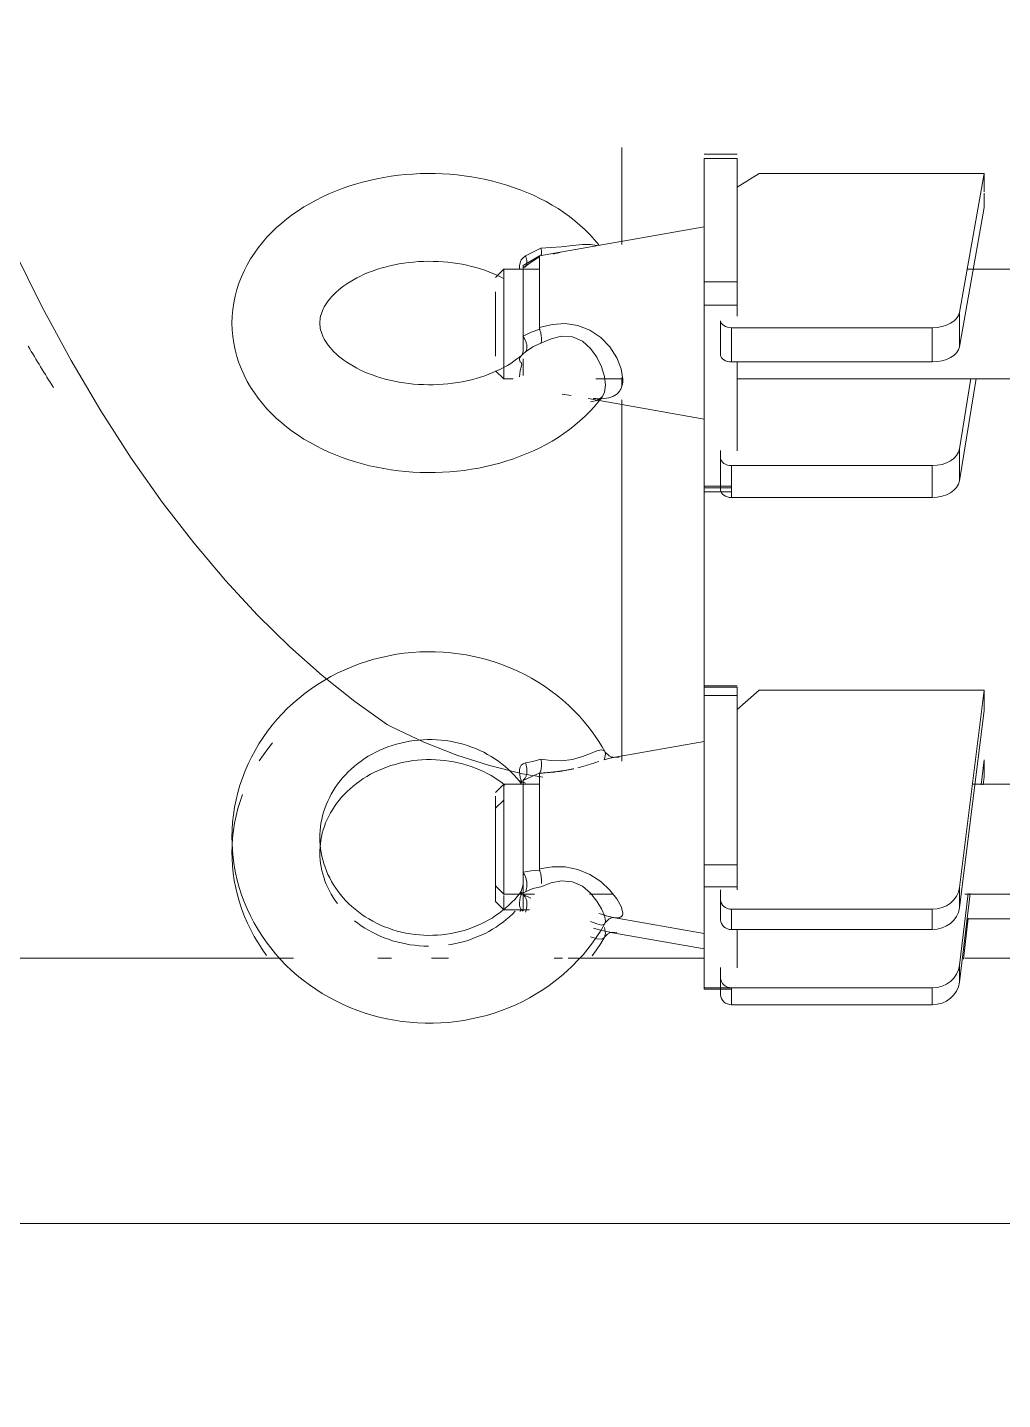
# Model space of a CAD drawing. Extents: x -181672 to 290600, y -29000 to 395522.
# Drawn here: x -6477.8 to -6300.2, y 37122.9 to 37372.8 of the extents above; entities that cross this region are included whole.
import ezdxf

# ---------------------------------------------------------------- set-up
doc = ezdxf.new("R2010")
doc.units = 0
doc.header["$LTSCALE"] = 10
doc.layers.add('XFM7P20PCW$0$M-EQPM-2', color=252, linetype='Continuous', lineweight=9)
doc.layers.add('XFM7P20PCW$0$M-EQPM-3', color=252, linetype='Continuous', lineweight=9)
doc.layers.add('XFM7P20PCW$0$SH-TEXT', color=252, linetype='Continuous')
doc.styles.add('XFM7P20PCW$0$aa-txt', font='isocp.shx', dxfattribs={"bigfont": 'chineset'})
doc.dimstyles.new('XFM7P20PCW$0$adim-5', dxfattribs={"dimscale": 10, "dimtxt": 0.25, "dimasz": 0.25, "dimexe": 0.1, "dimexo": 0.5, "dimgap": 0.15, "dimtad": 0, "dimdec": 4, "dimlfac": 5, "dimdsep": 46, "dimtxsty": 'XFM7P20PCW$0$aa-txt', "dimcen": 2.5, "dimclrd": 3, "dimclre": 3, "dimclrt": 256, "dimadec": 0, "dimazin": 0, "dimtfac": 1, "dimtdec": 4, "dimtmove": 0, "dimatfit": 3, "dimfxl": 1, "dimtolj": 1, "dimtzin": 0, "dimarcsym": 0})

# ---------------------------------------------------------------- blocks, each defined once
blk = doc.blocks.new('XFM7P20PCW$0$A$C33a3deab')
at = {"layer": 'XFM7P20PCW$0$M-EQPM-2'}
for p, q in [((901.69, 1744.92), (901.69, 1627.74)), ((949.99, 1354.91), (949.99, 1744.92)), ((901.69, 1612.38), (901.69, 1609.9)), ((901.69, 1602.6), (901.69, 1599.46)), ((775.51, 1585.92), (773.77, 1582.92)), ((775.93, 1585.92), (775.51, 1585.92)), ((775.51, 1585.92), (788.38, 1585.92)), ((869.3, 1585.92), (886.01, 1585.92)), ((869.44, 1586.57), (869.92, 1586.26)), ((890.08, 1585.92), (890.74, 1584.5)), ((890.12, 1585.92), (892.96, 1585.92)), ((892.66, 1586.25), (893.17, 1586.41)), ((892.97, 1585.92), (892.99, 1585.89)), ((773.77, 1582.92), (768.48, 1552.92)), ((773.81, 1582.92), (786.81, 1582.92)), ((868, 1582.92), (885.38, 1582.92)), ((901.69, 1580.22), (901.69, 1578.75)), ((799.21, 1577.14), (798.92, 1578.79)), ((901.69, 1577.7), (901.69, 1552.92)), ((803.48, 1552.92), (799.76, 1574.04)), ((864.49, 1570.91), (864.03, 1571.01)), ((865.45, 1571.08), (864.49, 1570.91)), ((894.89, 1570.91), (895.35, 1571.01)), ((897.2, 1570.91), (896.12, 1571.09)), ((900, 1552.92), (896.93, 1570.3)), ((897.85, 1571.05), (897.2, 1570.91)), ((771.66, 1567.92), (754.01, 1567.92)), ((771.68, 1567.92), (754.01, 1567.92)), ((797.48, 1567.92), (795.92, 1567.92)), ((797.5, 1567.92), (795.94, 1567.92)), ((795.98, 1567.92), (797.56, 1567.92)), ((797.56, 1567.92), (795.98, 1567.92)), ((861.96, 1567.92), (799.97, 1567.92)), ((861.96, 1567.92), (799.98, 1567.92)), ((799.99, 1567.92), (865.8, 1567.92)), ((865.8, 1567.92), (799.99, 1567.92)), ((865.11, 1569.49), (862.19, 1552.92)), ((864.96, 1567.92), (862.69, 1567.92)), ((864.96, 1567.92), (862.69, 1567.92)), ((897.19, 1552.92), (894.27, 1569.49)), ((755.24, 1552.92), (755.24, 1546.92)), ((778.48, 1552.92), (755.99, 1552.92)), ((755.99, 1552.92), (755.99, 1546.92)), ((756.26, 1552.92), (755.99, 1552.92)), ((756.26, 1552.92), (776.67, 1552.92)), ((772.64, 1552.92), (789.74, 1552.92)), ((773.96, 1552.92), (772.65, 1552.92)), ((776.66, 1552.92), (773.96, 1552.92)), ((776.58, 1552.92), (778.11, 1552.92)), ((778.11, 1552.92), (785.33, 1552.92)), ((778.48, 1546.92), (778.48, 1552.92)), ((778.48, 1552.92), (782.72, 1552.92)), ((815.71, 1552.92), (782.72, 1552.92)), ((782.72, 1552.92), (782.72, 1546.92)), ((785.58, 1552.92), (789.71, 1552.92)), ((789.74, 1552.92), (798.01, 1552.92)), ((791.12, 1552.92), (792.64, 1552.92)), ((793.05, 1552.92), (794.73, 1552.92)), ((795.87, 1552.92), (815.98, 1552.92)), ((870.59, 1552.92), (795.93, 1552.92)), ((869.57, 1552.92), (795.95, 1552.92)), ((799.33, 1552.92), (796.58, 1552.92)), ((798.01, 1552.92), (799.32, 1552.92)), ((815.71, 1547.92), (815.71, 1552.92)), ((815.71, 1552.92), (815.98, 1552.92)), ((815.98, 1552.92), (815.98, 1547.92)), ((816.73, 1547.92), (816.73, 1552.92)), ((852.05, 1552.92), (852.05, 1546.92)), ((852.33, 1552.92), (870.54, 1552.92)), ((852.33, 1546.92), (852.33, 1552.92)), ((852.33, 1552.92), (853.8, 1552.92)), ((884.69, 1552.92), (853.8, 1552.92)), ((853.8, 1552.92), (853.8, 1546.92)), ((870.53, 1552.92), (865.38, 1552.92)), ((866.16, 1552.92), (879.39, 1552.92)), ((870.54, 1552.92), (868.98, 1552.92)), ((868.98, 1552.92), (870.54, 1552.92)), ((868.98, 1552.92), (870.21, 1552.92)), ((869.07, 1552.92), (870.59, 1552.92)), ((869.84, 1552.92), (875.3, 1552.92)), ((875.3, 1552.92), (879.95, 1552.92)), ((879.95, 1552.92), (894.01, 1552.92)), ((880.66, 1552.92), (883.33, 1552.92)), ((883.51, 1552.92), (885.65, 1552.92)), ((884.69, 1546.92), (884.69, 1552.92)), ((884.69, 1552.92), (888.67, 1552.92)), ((885.76, 1552.92), (887.49, 1552.92)), ((887.77, 1552.92), (889.02, 1552.92)), ((907.05, 1552.92), (888.67, 1552.92)), ((888.67, 1552.92), (888.67, 1546.92)), ((902.1, 1552.92), (889.88, 1552.92)), ((889.88, 1552.92), (896.78, 1552.92)), ((889.88, 1552.92), (905.58, 1552.92)), ((889.93, 1552.92), (893.57, 1552.92)), ((893.57, 1552.92), (889.93, 1552.92)), ((889.94, 1552.92), (891.07, 1552.92)), ((893.22, 1552.92), (890.52, 1552.92)), ((892.53, 1552.92), (902.1, 1552.92)), ((896.06, 1552.92), (893.36, 1552.92)), ((906.78, 1552.92), (905.58, 1552.92)), ((907.05, 1546.92), (907.05, 1552.92)), ((907.05, 1552.92), (907.32, 1552.92)), ((907.33, 1547.92), (907.33, 1552.92)), ((791.83, 1549.92), (785.58, 1549.92)), ((785.58, 1549.92), (791.83, 1549.92)), ((809.21, 1549.92), (810.58, 1549.92)), ((816.39, 1549.92), (810.58, 1549.92)), ((810.58, 1549.92), (816.39, 1549.92)), ((889.23, 1549.92), (891, 1549.92)), ((894.69, 1549.92), (891, 1549.92)), ((891, 1549.92), (894.69, 1549.92)), ((894.69, 1549.92), (892.91, 1549.92)), ((903.38, 1549.92), (905.23, 1549.92)), ((908.32, 1549.92), (905.23, 1549.92)), ((905.23, 1549.92), (908.32, 1549.92)), ((908.32, 1549.92), (906.47, 1549.92)), ((786.83, 1547.92), (793.08, 1547.92)), ((786.83, 1547.92), (786.83, 1511.4)), ((793.08, 1511.4), (793.08, 1547.92)), ((811.96, 1547.92), (817.77, 1547.92)), ((811.96, 1547.92), (811.96, 1511.4)), ((817.77, 1511.4), (817.77, 1547.92)), ((892.78, 1547.92), (896.46, 1547.92)), ((892.78, 1547.92), (892.78, 1511.4)), ((896.46, 1511.4), (896.46, 1547.92)), ((907.07, 1547.92), (910.16, 1547.92)), ((907.07, 1547.92), (907.07, 1511.4)), ((910.16, 1511.4), (910.16, 1547.92)), ((755.99, 1546.92), (778.48, 1546.92)), ((755.99, 1546.92), (756.26, 1546.92)), ((776.69, 1546.92), (756.26, 1546.92)), ((758.72, 1542.92), (761.21, 1546.92)), ((761.21, 1546.92), (767.46, 1546.92)), ((761.21, 1546.92), (784.33, 1546.92)), ((784.33, 1546.92), (767.46, 1546.92)), ((778.11, 1546.92), (776.58, 1546.92)), ((784.31, 1546.92), (778.11, 1546.92)), ((782.72, 1546.92), (778.48, 1546.92)), ((782.72, 1546.92), (784.72, 1546.92)), ((793.08, 1546.92), (809.27, 1546.92)), ((795.94, 1546.92), (793.09, 1546.92)), ((809.21, 1546.92), (795.64, 1546.92)), ((795.64, 1546.92), (809.21, 1546.92)), ((809.21, 1546.92), (795.64, 1546.92)), ((870.54, 1546.92), (852.33, 1546.92)), ((853.8, 1546.92), (852.33, 1546.92)), ((852.84, 1542.92), (856.39, 1546.92)), ((853.8, 1546.92), (884.69, 1546.92)), ((856.39, 1546.92), (860.08, 1546.92)), ((856.39, 1546.92), (889.23, 1546.92)), ((889.23, 1546.92), (860.08, 1546.92)), ((869.25, 1546.92), (870.54, 1546.92)), ((869.25, 1546.92), (870.54, 1546.92)), ((875.3, 1546.92), (869.84, 1546.92)), ((883.33, 1546.92), (875.3, 1546.92)), ((885.69, 1546.92), (883.55, 1546.92)), ((888.67, 1546.92), (884.69, 1546.92)), ((887.52, 1546.92), (885.76, 1546.92)), ((889.23, 1546.92), (887.77, 1546.92)), ((896.46, 1546.92), (902.1, 1546.92)), ((902.1, 1546.92), (896.46, 1546.92)), ((902.1, 1546.92), (896.46, 1546.92)), ((896.46, 1546.92), (902.1, 1546.92)), ((903.38, 1546.92), (896.46, 1546.92)), ((896.46, 1546.92), (903.46, 1546.92)), ((896.46, 1546.92), (903.38, 1546.92)), ((903.38, 1546.92), (896.46, 1546.92)), ((758.72, 1501.92), (758.72, 1542.92)), ((852.84, 1501.92), (852.84, 1542.92)), ((786.83, 1511.4), (793.08, 1511.4)), ((811.96, 1511.4), (817.77, 1511.4)), ((892.78, 1511.4), (896.46, 1511.4)), ((907.07, 1511.4), (910.16, 1511.4)), ((784.05, 1506.43), (758.72, 1501.92)), ((764.96, 1501.92), (790.3, 1506.43)), ((790.3, 1506.43), (784.05, 1506.43)), ((808.9, 1506.43), (796.07, 1504.35)), ((796.07, 1503.41), (814.71, 1506.43)), ((814.71, 1506.43), (808.9, 1506.43)), ((888.83, 1506.43), (852.84, 1501.92)), ((856.53, 1501.92), (892.52, 1506.43)), ((892.52, 1506.43), (888.83, 1506.43)), ((902.97, 1506.43), (889.88, 1504.85)), ((889.88, 1504.48), (906.06, 1506.43)), ((901.84, 1505.72), (894.39, 1504.83)), ((894.49, 1472.92), (894.49, 1505.03)), ((901.69, 1505.47), (901.69, 1462.92)), ((906.06, 1506.43), (902.97, 1506.43)), ((870.1, 1502.47), (865.56, 1501.92)), ((758.72, 1501.92), (762.06, 1501.92)), ((762.35, 1501.92), (764.96, 1501.92)), ((852.84, 1501.92), (856.53, 1501.92)), ((865.56, 1501.92), (868.65, 1501.92)), ((868.65, 1501.92), (870.1, 1502.1))]:
    blk.add_line(p, q, dxfattribs=at)
at = {"layer": 'XFM7P20PCW$0$M-EQPM-2', "flags": 128}
for points in [[(859.16, 1610.59), (854.94, 1616.55), (850.21, 1622.49), (844.96, 1628.4), (839.19, 1634.29), (832.89, 1640.12), (826.03, 1645.9), (818.6, 1651.62), (810.59, 1657.26), (801.98, 1662.81), (792.78, 1668.24), (783, 1673.54), (772.63, 1678.67)], [(785.98, 1638.92), (784.75, 1638.89), (783.52, 1638.78), (782.3, 1638.6), (781.09, 1638.35), (779.9, 1638.04), (778.73, 1637.66), (777.58, 1637.21), (776.46, 1636.71), (775.36, 1636.14), (774.3, 1635.53), (773.27, 1634.85), (772.27, 1634.13), (771.3, 1633.37), (770.37, 1632.56), (769.48, 1631.7), (768.61, 1630.81), (767.79, 1629.87), (767, 1628.91), (766.24, 1627.9), (765.53, 1626.87), (764.84, 1625.81), (764.2, 1624.71), (763.59, 1623.59), (763.01, 1622.45), (762.47, 1621.28), (761.97, 1620.09), (761.5, 1618.88), (761.07, 1617.65), (760.68, 1616.4), (760.32, 1615.13), (760, 1613.85), (759.71, 1612.56), (759.46, 1611.26), (759.25, 1609.94), (759.08, 1608.62), (758.94, 1607.29), (758.84, 1605.96), (758.77, 1604.62), (758.74, 1603.28), (758.75, 1601.94), (758.8, 1600.6), (758.88, 1599.27), (759, 1597.94), (759.15, 1596.61), (759.35, 1595.29), (759.57, 1593.98), (759.84, 1592.69), (760.14, 1591.4), (760.48, 1590.13), (760.86, 1588.87), (761.27, 1587.63), (761.71, 1586.41), (762.2, 1585.2), (762.72, 1584.02), (763.27, 1582.86), (763.86, 1581.73), (764.49, 1580.62), (765.15, 1579.54), (765.85, 1578.49), (766.59, 1577.47), (767.36, 1576.49), (768.16, 1575.54), (769.01, 1574.62), (769.88, 1573.74), (770.8, 1572.91), (771.74, 1572.12)], [(785.98, 1638.92), (787.22, 1638.89), (788.45, 1638.78), (789.67, 1638.6), (790.88, 1638.35), (792.07, 1638.04), (793.24, 1637.66), (794.39, 1637.21), (795.51, 1636.71), (796.61, 1636.14), (797.67, 1635.53), (798.7, 1634.85), (799.7, 1634.13), (800.67, 1633.37), (801.6, 1632.56), (802.49, 1631.7), (803.36, 1630.81), (804.18, 1629.87), (804.97, 1628.91), (805.72, 1627.9), (806.44, 1626.87), (807.13, 1625.81), (807.77, 1624.71), (808.38, 1623.59), (808.96, 1622.45), (809.5, 1621.28), (810, 1620.09), (810.47, 1618.88), (810.9, 1617.65), (811.29, 1616.4), (811.65, 1615.13), (811.97, 1613.85), (812.26, 1612.56), (812.51, 1611.26), (812.72, 1609.94), (812.89, 1608.62), (813.03, 1607.29), (813.13, 1605.96), (813.2, 1604.62), (813.23, 1603.28), (813.22, 1601.94), (813.17, 1600.6), (813.09, 1599.27), (812.97, 1597.94), (812.82, 1596.61), (812.62, 1595.29), (812.4, 1593.98), (812.13, 1592.69), (811.83, 1591.4), (811.49, 1590.13), (811.11, 1588.87), (810.7, 1587.63), (810.26, 1586.41), (809.77, 1585.2), (809.25, 1584.02), (808.7, 1582.86), (808.11, 1581.73), (807.48, 1580.62), (806.82, 1579.54), (806.12, 1578.49), (805.38, 1577.47), (804.61, 1576.49), (803.81, 1575.54), (802.96, 1574.62), (802.09, 1573.74), (801.17, 1572.91), (800.23, 1572.12), (799.37, 1571.46)], [(879.69, 1638.92), (878.31, 1638.89), (876.93, 1638.8), (875.56, 1638.65), (874.2, 1638.44), (872.84, 1638.18), (871.5, 1637.85), (870.17, 1637.47), (868.86, 1637.03), (867.57, 1636.53), (866.3, 1635.98), (865.05, 1635.38), (863.83, 1634.72), (862.64, 1634.02), (861.47, 1633.26), (860.34, 1632.46), (859.24, 1631.61), (858.17, 1630.71), (857.15, 1629.77), (856.15, 1628.79), (855.2, 1627.77), (854.29, 1626.71), (853.42, 1625.61), (852.59, 1624.48), (851.81, 1623.32), (851.07, 1622.13), (850.38, 1620.91), (849.73, 1619.66), (849.14, 1618.38), (848.59, 1617.09), (848.08, 1615.77), (847.63, 1614.43), (847.23, 1613.08), (846.88, 1611.71), (846.58, 1610.33), (846.33, 1608.94), (846.14, 1607.54), (845.99, 1606.13), (845.9, 1604.72), (845.86, 1603.3), (845.87, 1601.89), (845.94, 1600.47), (846.05, 1599.06), (846.22, 1597.66), (846.44, 1596.26), (846.71, 1594.88), (847.04, 1593.5), (847.41, 1592.14), (847.83, 1590.79), (848.31, 1589.47), (848.83, 1588.16), (849.4, 1586.87), (850.02, 1585.61), (850.69, 1584.37), (851.41, 1583.16), (852.16, 1581.98), (852.97, 1580.84), (853.82, 1579.72), (854.7, 1578.64), (855.64, 1577.6), (856.61, 1576.6), (857.61, 1575.64), (858.66, 1574.72), (859.74, 1573.84), (860.86, 1573.01), (862, 1572.23), (863.18, 1571.49), (864.03, 1571.01)], [(882.5, 1638.92), (881.14, 1638.89), (879.78, 1638.8), (878.43, 1638.65), (877.09, 1638.44), (875.76, 1638.16), (874.44, 1637.83), (873.14, 1637.45), (871.85, 1637)], [(895.35, 1571.01), (896.55, 1571.71), (897.72, 1572.46), (898.86, 1573.25), (899.97, 1574.1), (901.04, 1574.99), (902.07, 1575.92), (903.07, 1576.89), (904.03, 1577.91), (904.95, 1578.96), (905.82, 1580.05), (906.66, 1581.18), (907.45, 1582.33), (908.19, 1583.52), (908.89, 1584.74), (909.55, 1585.98), (910.15, 1587.25), (910.71, 1588.55), (911.22, 1589.86), (911.68, 1591.19), (912.09, 1592.54), (912.45, 1593.91), (912.75, 1595.29), (913.01, 1596.68), (913.21, 1598.08), (913.37, 1599.49), (913.47, 1600.9), (913.52, 1602.31), (913.51, 1603.73), (913.46, 1605.14), (913.35, 1606.55), (913.19, 1607.96), (912.98, 1609.35), (912.71, 1610.74), (912.4, 1612.12), (912.03, 1613.48), (911.62, 1614.83), (911.15, 1616.16), (910.64, 1617.48), (910.07, 1618.77), (909.46, 1620.03), (908.8, 1621.27), (908.09, 1622.49), (907.34, 1623.67), (906.55, 1624.82), (905.71, 1625.94), (904.82, 1627.03), (903.9, 1628.08), (902.93, 1629.09), (901.93, 1630.06), (900.89, 1630.98), (899.82, 1631.86), (898.71, 1632.7), (897.56, 1633.49), (896.39, 1634.23), (895.19, 1634.93), (893.96, 1635.57), (892.71, 1636.15), (891.43, 1636.69), (890.13, 1637.17), (888.82, 1637.59), (887.48, 1637.95), (886.14, 1638.26), (884.78, 1638.51), (883.41, 1638.7), (882.04, 1638.84), (880.66, 1638.91), (879.69, 1638.92)], [(901.17, 1632.61), (900.06, 1633.41), (898.91, 1634.16), (897.74, 1634.86), (896.54, 1635.51), (895.31, 1636.1), (894.06, 1636.64), (892.79, 1637.13), (891.49, 1637.56), (890.19, 1637.93), (888.86, 1638.25), (887.53, 1638.5), (886.18, 1638.7), (884.83, 1638.83), (883.47, 1638.91), (882.5, 1638.92)], [(865.76, 1633.95), (864.62, 1633.19), (863.52, 1632.38), (862.44, 1631.52)], [(785.98, 1622.92), (785.68, 1622.91), (785.37, 1622.89), (785.06, 1622.84), (784.75, 1622.78), (784.42, 1622.69), (784.09, 1622.58), (783.75, 1622.45), (783.41, 1622.29), (783.05, 1622.11), (782.68, 1621.9), (782.31, 1621.65), (781.93, 1621.38), (781.54, 1621.07), (781.15, 1620.73), (780.76, 1620.36), (780.37, 1619.95), (779.98, 1619.51), (779.59, 1619.04), (779.21, 1618.53), (778.83, 1617.99), (778.47, 1617.41), (778.11, 1616.81), (777.76, 1616.18), (777.43, 1615.51), (777.11, 1614.82), (776.81, 1614.1), (776.52, 1613.36), (776.25, 1612.6), (776.01, 1611.81), (775.78, 1611), (775.57, 1610.18), (775.39, 1609.34), (775.22, 1608.48), (775.08, 1607.62), (774.97, 1606.74), (774.87, 1605.85), (774.8, 1604.96), (774.76, 1604.06), (774.74, 1603.16), (774.75, 1602.26), (774.78, 1601.37), (774.83, 1600.47), (774.91, 1599.58), (775.02, 1598.7), (775.14, 1597.83), (775.29, 1596.97), (775.47, 1596.12), (775.66, 1595.28), (775.88, 1594.47), (776.12, 1593.67), (776.38, 1592.89), (776.65, 1592.14), (776.95, 1591.41), (777.26, 1590.7), (777.58, 1590.02), (777.92, 1589.37)], [(785.98, 1622.92), (786.29, 1622.91), (786.6, 1622.89), (786.91, 1622.84), (787.22, 1622.78), (787.54, 1622.69), (787.88, 1622.58), (788.21, 1622.45), (788.56, 1622.29), (788.92, 1622.11), (789.29, 1621.9), (789.66, 1621.65), (790.04, 1621.38), (790.43, 1621.07), (790.82, 1620.73), (791.21, 1620.36), (791.6, 1619.95), (791.99, 1619.51), (792.38, 1619.04), (792.76, 1618.53), (793.14, 1617.99), (793.5, 1617.41), (793.86, 1616.81), (794.21, 1616.18), (794.54, 1615.51), (794.86, 1614.82), (795.16, 1614.1), (795.45, 1613.36), (795.71, 1612.6), (795.96, 1611.81), (796.19, 1611), (796.4, 1610.18), (796.58, 1609.34), (796.75, 1608.48), (796.89, 1607.62), (797, 1606.74), (797.1, 1605.85), (797.16, 1604.96), (797.21, 1604.06), (797.23, 1603.16), (797.22, 1602.26), (797.19, 1601.37), (797.14, 1600.47), (797.06, 1599.58), (796.95, 1598.7), (796.83, 1597.83), (796.68, 1596.97), (796.5, 1596.12), (796.31, 1595.28), (796.09, 1594.47), (795.85, 1593.67), (795.59, 1592.89), (795.32, 1592.14), (795.02, 1591.41), (794.71, 1590.7), (794.39, 1590.02), (794.05, 1589.37), (793.7, 1588.75), (793.33, 1588.16), (792.96, 1587.6), (792.58, 1587.08), (792.2, 1586.58), (791.81, 1586.12), (791.63, 1585.93)], [(869.44, 1586.56), (868.87, 1587.03), (868.32, 1587.53), (867.78, 1588.05), (867.26, 1588.6), (866.75, 1589.17), (866.27, 1589.77), (865.81, 1590.39), (865.37, 1591.03), (864.95, 1591.69), (864.55, 1592.37), (864.18, 1593.07), (863.83, 1593.79), (863.51, 1594.52), (863.22, 1595.27), (862.95, 1596.03), (862.72, 1596.81), (862.51, 1597.6), (862.32, 1598.4), (862.17, 1599.2), (862.05, 1600.01), (861.96, 1600.83), (861.9, 1601.65), (861.86, 1602.48), (861.86, 1603.3), (861.89, 1604.12), (861.95, 1604.95), (862.04, 1605.76), (862.16, 1606.58), (862.31, 1607.38), (862.49, 1608.18), (862.7, 1608.97), (862.93, 1609.75), (863.2, 1610.51), (863.49, 1611.26), (863.81, 1612), (864.15, 1612.72), (864.52, 1613.42), (864.91, 1614.1), (865.33, 1614.76), (865.77, 1615.41), (866.23, 1616.03), (866.71, 1616.62), (867.22, 1617.2), (867.74, 1617.75), (868.27, 1618.27), (868.83, 1618.77), (869.4, 1619.24), (869.98, 1619.69), (870.58, 1620.11), (871.19, 1620.5), (871.81, 1620.86), (872.45, 1621.19), (873.09, 1621.49), (873.74, 1621.77), (874.39, 1622.02), (875.06, 1622.23), (875.73, 1622.42), (876.4, 1622.58), (877.08, 1622.71), (877.76, 1622.8), (878.45, 1622.87), (879.13, 1622.91), (879.69, 1622.92)], [(870.15, 1589.2), (869.69, 1589.8), (869.25, 1590.43), (868.82, 1591.07), (868.42, 1591.74), (868.04, 1592.43), (867.69, 1593.13), (867.36, 1593.86), (867.05, 1594.6), (866.77, 1595.36), (866.52, 1596.13), (866.29, 1596.92), (866.09, 1597.72), (865.92, 1598.52), (865.78, 1599.34), (865.66, 1600.16), (865.58, 1600.99), (865.53, 1601.82), (865.5, 1602.66), (865.51, 1603.49), (865.54, 1604.32), (865.61, 1605.15), (865.7, 1605.98), (865.83, 1606.8), (865.98, 1607.61), (866.16, 1608.42), (866.37, 1609.21), (866.6, 1609.99), (866.87, 1610.76), (867.16, 1611.51), (867.47, 1612.25), (867.81, 1612.97), (868.18, 1613.67), (868.57, 1614.35), (868.97, 1615.01), (869.41, 1615.65), (869.86, 1616.26), (870.32, 1616.85), (870.81, 1617.42), (871.32, 1617.96), (871.84, 1618.47), (872.37, 1618.96), (872.92, 1619.42), (873.48, 1619.86), (874.05, 1620.26), (874.64, 1620.64), (875.23, 1620.99), (875.83, 1621.31), (876.44, 1621.6), (877.05, 1621.86), (877.67, 1622.09), (878.3, 1622.3), (878.93, 1622.47), (879.56, 1622.62), (880.2, 1622.74), (880.84, 1622.83), (881.48, 1622.89), (882.12, 1622.92), (882.5, 1622.92)], [(879.69, 1622.92), (880.38, 1622.91), (881.06, 1622.86), (881.75, 1622.79), (882.43, 1622.68), (883.11, 1622.55), (883.78, 1622.39), (884.45, 1622.19), (885.11, 1621.97), (885.77, 1621.72), (886.42, 1621.44), (887.06, 1621.13), (887.69, 1620.79), (888.31, 1620.42), (888.92, 1620.03), (889.51, 1619.61), (890.09, 1619.15), (890.66, 1618.68), (891.21, 1618.17), (891.75, 1617.65), (892.26, 1617.09), (892.76, 1616.51), (893.24, 1615.91), (893.7, 1615.29), (894.13, 1614.64), (894.54, 1613.97), (894.93, 1613.29), (895.3, 1612.58), (895.64, 1611.86), (895.95, 1611.12), (896.24, 1610.37), (896.49, 1609.6), (896.73, 1608.82), (896.93, 1608.03), (897.1, 1607.23), (897.25, 1606.42), (897.36, 1605.61), (897.44, 1604.79), (897.5, 1603.97), (897.52, 1603.14), (897.51, 1602.32), (897.48, 1601.5), (897.41, 1600.68), (897.31, 1599.86), (897.18, 1599.05), (897.03, 1598.24), (896.84, 1597.45), (896.62, 1596.66), (896.38, 1595.89), (896.11, 1595.13), (895.81, 1594.38), (895.48, 1593.65), (895.13, 1592.94), (894.76, 1592.24), (894.36, 1591.56), (893.93, 1590.9), (893.49, 1590.27), (893.02, 1589.65), (892.53, 1589.06), (892.03, 1588.49), (891.5, 1587.95), (890.96, 1587.43), (890.4, 1586.94), (889.94, 1586.56)], [(882.5, 1622.92), (883.14, 1622.91), (883.78, 1622.86), (884.42, 1622.79), (885.05, 1622.69), (885.69, 1622.56), (886.32, 1622.4), (886.95, 1622.22), (887.57, 1622), (888.19, 1621.76), (888.81, 1621.48), (889.41, 1621.18), (890.01, 1620.85), (890.6, 1620.49), (891.18, 1620.1), (891.74, 1619.68)], [(894.86, 1616.61), (895.32, 1616.01), (895.77, 1615.39), (896.19, 1614.74), (896.59, 1614.07), (896.97, 1613.38), (897.32, 1612.67), (897.65, 1611.95), (897.96, 1611.2), (898.23, 1610.44), (898.49, 1609.67), (898.71, 1608.88), (898.91, 1608.09), (899.08, 1607.28), (899.22, 1606.46), (899.33, 1605.64), (899.41, 1604.81), (899.47, 1603.98), (899.49, 1603.15)], [(868.73, 1582.31), (868.08, 1586), (866.59, 1592), (864.67, 1598), (862.31, 1603.99), (859.5, 1609.97), (858.83, 1611.21)], [(899.23, 1599.46), (899.16, 1599), (899.01, 1598.19), (898.82, 1597.39), (898.61, 1596.6), (898.37, 1595.81), (898.11, 1595.05), (897.82, 1594.3), (897.5, 1593.56), (897.16, 1592.84), (896.79, 1592.14), (896.41, 1591.46), (896, 1590.8), (895.56, 1590.17), (895.11, 1589.55), (894.64, 1588.96), (894.15, 1588.4), (893.65, 1587.86), (893.13, 1587.34)], [(772.36, 1582.65), (773.08, 1584.13), (773.77, 1585.48)], [(773.77, 1585.48), (774.08, 1585.9), (774.5, 1586.23), (775.01, 1586.45), (775.57, 1586.56), (776.17, 1586.58)], [(775.93, 1585.92), (774.89, 1584.45), (773.88, 1582.88)], [(787.11, 1582.88), (787.64, 1584.45), (788.38, 1585.92)], [(791.25, 1585.48), (790.32, 1584.13), (789.66, 1582.65)], [(791.81, 1586.1), (791.81, 1586.1), (791.75, 1586.07), (791.56, 1585.99), (791.27, 1585.93), (791.12, 1585.92)], [(793.46, 1586.14), (793.19, 1586.25), (793.04, 1586.41), (792.88, 1586.52), (792.7, 1586.58), (792.48, 1586.56), (792.23, 1586.45), (791.94, 1586.23), (791.61, 1585.9), (791.25, 1585.48)], [(795.8, 1586.58), (795.21, 1586.52), (794.61, 1586.41), (794.02, 1586.25), (793.46, 1586.14)], [(865.44, 1582.65), (865.84, 1584.13), (866.11, 1585.48)], [(866.11, 1585.48), (866.26, 1585.9), (866.52, 1586.23), (866.88, 1586.45), (867.3, 1586.56), (867.77, 1586.58), (868.25, 1586.52), (868.75, 1586.41), (869.24, 1586.25), (869.65, 1586.14)], [(869.3, 1585.92), (868.63, 1584.45), (867.9, 1582.88)], [(869.18, 1585.91), (869.19, 1585.91), (869.21, 1585.92)], [(869.44, 1586.56), (869.42, 1586.58), (869.38, 1586.56), (869.39, 1586.45), (869.46, 1586.23), (869.6, 1585.9), (869.8, 1585.48)], [(869.65, 1586.14), (869.68, 1586.25), (869.58, 1586.41), (869.49, 1586.52), (869.44, 1586.56)], [(885.65, 1582.88), (885.74, 1584.45), (886.01, 1585.92)], [(889.94, 1586.57), (889.46, 1586.26), (888.94, 1586.05), (888.5, 1585.95), (888.08, 1585.92)], [(889.58, 1585.48), (888.99, 1584.13), (888.66, 1582.65)], [(889.94, 1586.56), (889.96, 1586.58), (890, 1586.56), (889.99, 1586.45), (889.92, 1586.23), (889.79, 1585.9), (889.58, 1585.48)], [(889.73, 1586.14), (889.7, 1586.25), (889.8, 1586.41), (889.89, 1586.52), (889.94, 1586.56)], [(893.13, 1585.9), (892.86, 1586.23), (892.5, 1586.45), (892.08, 1586.56), (891.61, 1586.58), (891.13, 1586.52), (890.63, 1586.41), (890.14, 1586.25), (889.73, 1586.14)], [(890.2, 1585.91), (890.19, 1585.91), (890.17, 1585.92)], [(771.87, 1572.45), (771.65, 1573.61), (771.7, 1575.1), (771.89, 1576.91), (772.1, 1578.89), (772.25, 1580.82), (772.36, 1582.65)], [(796.22, 1567.72), (794.33, 1568.02), (792.31, 1568.84), (790.35, 1570.11), (788.62, 1571.76), (787.27, 1573.73), (786.41, 1575.93), (786.08, 1578.27), (786.25, 1580.62), (786.81, 1582.92)], [(789.66, 1582.65), (788.84, 1580.82), (788.38, 1578.89), (788.5, 1576.91), (789.29, 1575.1), (790.61, 1573.61), (792.23, 1572.45), (793.99, 1571.6), (795.72, 1571.08), (797.31, 1570.91)], [(864.03, 1571.01), (863.92, 1571.09), (863.75, 1571.6), (863.93, 1572.45), (864.38, 1573.61), (864.96, 1575.1), (865.47, 1576.91), (865.71, 1578.89), (865.66, 1580.82), (865.44, 1582.65)], [(893.43, 1567.72), (892.29, 1568.02), (890.84, 1568.84), (889.27, 1570.11), (887.74, 1571.76), (886.44, 1573.73), (885.52, 1575.93), (885.05, 1578.27), (885.04, 1580.62), (885.38, 1582.92)], [(888.66, 1582.65), (887.94, 1580.82), (887.56, 1578.89), (887.76, 1576.91), (888.58, 1575.1), (889.84, 1573.61), (891.27, 1572.45), (892.68, 1571.6), (893.93, 1571.08), (894.89, 1570.91)], [(799.37, 1571.46), (799.54, 1571.6), (800.1, 1572.45), (800.32, 1573.61)], [(895.36, 1571.01), (895.46, 1571.09), (895.64, 1571.6), (895.45, 1572.45), (895, 1573.61)], [(897.01, 1568.84), (896.96, 1570.11), (896.6, 1571.76), (896.23, 1573.11)], [(897.82, 1573.61), (898.16, 1572.45), (898.22, 1571.6), (897.91, 1571.08), (897.85, 1571.05)], [(897.85, 1571.05), (899.03, 1571.76), (900.17, 1572.51), (901.28, 1573.31)], [(797.31, 1570.91), (798.6, 1571.09), (799.37, 1571.46)], [(865.1, 1569.38), (865.09, 1569.48), (865.04, 1569.74), (864.84, 1570.21), (864.15, 1570.94), (864.02, 1571.01)], [(894.29, 1569.38), (894.29, 1569.48), (894.34, 1569.74), (894.54, 1570.21), (895.23, 1570.94), (895.36, 1571.01)], [(896.99, 1569.83), (897, 1569.91), (897.06, 1570.13), (897.3, 1570.56), (897.85, 1571.05)]]:
    blk.add_lwpolyline(points, dxfattribs=at)
at = {"layer": 'XFM7P20PCW$0$M-EQPM-2', "extrusion": (0, 0, -1)}
for centre, major_axis, ratio, start_param, end_param in [((785.58, 1547.92), (0, 2), 0.624756, 0, 1.570796), ((791.83, 1547.92), (0, 2), 0.624756, 0, 1.570796), ((810.58, 1547.92), (0, 2), 0.687269, 0, 1.570796), ((816.39, 1547.92), (0, 2), 0.687269, 0, 1.570796), ((891, 1547.92), (0, 2), 0.887413, 0, 1.570796), ((894.69, 1547.92), (0, 2), 0.887413, 0, 1.570796), ((905.23, 1547.92), (0, 2), 0.922538, 0, 1.570796), ((908.32, 1547.92), (0, 2), 0.922538, 0, 1.570796), ((783.71, 1511.4), (0, 5), 0.624756, 1.570796, 3.030935), ((789.95, 1511.4), (0, 5), 0.624756, 1.570796, 3.030935), ((808.52, 1511.4), (0, 5), 0.687269, 1.570796, 3.030935), ((814.33, 1511.4), (0, 5), 0.687269, 1.570796, 3.030935), ((888.34, 1511.4), (0, 5), 0.887413, 1.570796, 3.030935), ((892.03, 1511.4), (0, 5), 0.887413, 1.570796, 3.030935), ((902.46, 1511.4), (0, 5), 0.922538, 1.570796, 3.030935), ((905.55, 1511.4), (0, 5), 0.922538, 1.570796, 3.030935)]:
    blk.add_ellipse(centre, major_axis=major_axis, ratio=ratio, start_param=start_param, end_param=end_param, dxfattribs=at)
at = {"layer": 'XFM7P20PCW$0$M-EQPM-2'}
for points in [[(790.2, 1676.04), (792.73, 1674.55), (795.23, 1673.02), (797.7, 1671.45)], [(788.38, 1585.92), (788.69, 1585.92), (789.32, 1585.92), (790.23, 1585.92), (790.83, 1585.92), (791.12, 1585.92)], [(794.82, 1585.92), (795.09, 1585.92), (795.32, 1585.92), (795.53, 1585.92)], [(869.33, 1585.92), (869.26, 1585.92), (869.22, 1585.92), (869.21, 1585.92)], [(869.21, 1585.92), (869.21, 1585.92), (869.24, 1585.92), (869.3, 1585.92)], [(886.01, 1585.92), (886.26, 1585.92), (886.77, 1585.92), (887.46, 1585.92), (887.89, 1585.92), (888.08, 1585.92)], [(890.05, 1585.92), (890.12, 1585.92), (890.16, 1585.92), (890.17, 1585.92)], [(890.17, 1585.92), (890.17, 1585.92), (890.14, 1585.92), (890.08, 1585.92)], [(892.96, 1585.92), (892.97, 1585.92), (892.98, 1585.92), (892.93, 1585.92), (892.89, 1585.92)], [(772.36, 1582.65), (772.45, 1582.63), (772.64, 1582.59), (772.9, 1582.56), (773.14, 1582.55), (773.35, 1582.55), (773.53, 1582.58), (773.63, 1582.61), (773.67, 1582.63)], [(786.81, 1582.92), (786.86, 1582.92), (786.96, 1582.91), (787.06, 1582.89), (787.11, 1582.88)], [(865.44, 1582.65), (865.55, 1582.63), (865.77, 1582.59), (866.11, 1582.56), (866.44, 1582.55), (866.74, 1582.55), (867.03, 1582.58), (867.3, 1582.63), (867.53, 1582.69), (867.74, 1582.77), (867.85, 1582.84), (867.9, 1582.88)], [(867.9, 1582.88), (867.92, 1582.89), (867.96, 1582.91), (867.99, 1582.92), (868, 1582.92)], [(885.38, 1582.92), (885.43, 1582.92), (885.52, 1582.91), (885.61, 1582.89), (885.65, 1582.88)], [(865.55, 1571.17), (865.46, 1570.87), (865.29, 1570.3), (865.11, 1569.54), (865.03, 1568.9), (865.05, 1568.56), (865.08, 1568.41)]]:
    blk.add_open_spline(points, degree=3, dxfattribs=at)
for points, knots in [([(775.76, 1585.52), (775.75, 1585.5), (775.69, 1585.44), (775.58, 1585.36), (775.42, 1585.28), (775.24, 1585.22), (775.04, 1585.2), (774.81, 1585.2), (774.56, 1585.23), (774.22, 1585.3), (773.95, 1585.4), (773.77, 1585.48)], [0.2154276, 0.2154276, 0.2154276, 0.2154276, 0.25, 0.3333333, 0.4166667, 0.5, 0.5833333, 0.6666667, 0.75, 0.8333333, 1, 1, 1, 1]), ([(775.93, 1585.92), (775.91, 1585.8), (775.86, 1585.66), (775.78, 1585.55), (775.76, 1585.52)], [0, 0, 0, 0, 0.1666667, 0.2152396, 0.2152396, 0.2152396, 0.2152396]), ([(788.38, 1585.92), (788.56, 1585.8), (788.84, 1585.64), (789.22, 1585.46), (789.51, 1585.36), (789.79, 1585.28), (790.05, 1585.22), (790.3, 1585.2), (790.54, 1585.2), (790.76, 1585.23), (791.01, 1585.3), (791.17, 1585.4), (791.25, 1585.48)], [0, 0, 0, 0, 0.166667, 0.25, 0.333333, 0.416667, 0.5, 0.583333, 0.666667, 0.75, 0.833333, 1, 1, 1, 1]), ([(792.53, 1585.92), (792.59, 1585.92), (792.7, 1585.92), (792.87, 1585.92), (793.03, 1585.92), (793.19, 1585.92), (793.34, 1585.92), (793.5, 1585.92), (793.64, 1585.92), (793.79, 1585.92), (793.93, 1585.92), (794.12, 1585.92), (794.43, 1585.92), (794.67, 1585.92), (794.82, 1585.92)], [-0.6666667, -0.6666667, -0.6666667, -0.6666667, -0.625, -0.5833333, -0.5416667, -0.5, -0.4583333, -0.4166667, -0.375, -0.3333333, -0.2916667, -0.25, -0.1666667, 0, 0, 0, 0]), ([(869.3, 1585.92), (869.21, 1585.8), (869.04, 1585.64), (868.76, 1585.46), (868.52, 1585.36), (868.26, 1585.28), (867.98, 1585.22), (867.69, 1585.2), (867.38, 1585.2), (867.06, 1585.23), (866.63, 1585.3), (866.31, 1585.4), (866.11, 1585.48)], [0, 0, 0, 0, 0.166667, 0.25, 0.333333, 0.416667, 0.5, 0.583333, 0.666667, 0.75, 0.833333, 1, 1, 1, 1]), ([(869.72, 1585.92), (869.7, 1585.92), (869.66, 1585.92), (869.58, 1585.92), (869.45, 1585.92), (869.37, 1585.92), (869.33, 1585.92)], [-0.3333333, -0.3333333, -0.3333333, -0.3333333, -0.2916667, -0.25, -0.1666667, 0, 0, 0, 0]), ([(886.01, 1585.92), (886.19, 1585.8), (886.47, 1585.64), (886.89, 1585.46), (887.21, 1585.36), (887.54, 1585.28), (887.85, 1585.22), (888.17, 1585.2), (888.48, 1585.2), (888.79, 1585.23), (889.17, 1585.3), (889.43, 1585.4), (889.58, 1585.48)], [0, 0, 0, 0, 0.166667, 0.25, 0.333333, 0.416667, 0.5, 0.583333, 0.666667, 0.75, 0.833333, 1, 1, 1, 1]), ([(888.08, 1585.92), (888.25, 1585.92), (888.49, 1585.92), (888.75, 1585.92), (888.89, 1585.92), (888.99, 1585.92), (889.09, 1585.92), (889.18, 1585.92), (889.27, 1585.92), (889.36, 1585.92), (889.44, 1585.92), (889.52, 1585.92), (889.59, 1585.92), (889.66, 1585.92), (889.72, 1585.92), (889.8, 1585.92), (889.93, 1585.92), (890.01, 1585.92), (890.05, 1585.92)], [-1, -1, -1, -1, -0.833333, -0.75, -0.708333, -0.666667, -0.625, -0.583333, -0.541667, -0.5, -0.458333, -0.416667, -0.375, -0.333333, -0.291667, -0.25, -0.166667, 0, 0, 0, 0]), ([(890.08, 1585.92), (890.17, 1585.8), (890.34, 1585.64), (890.62, 1585.46), (890.86, 1585.36), (891.13, 1585.28), (891.4, 1585.22), (891.69, 1585.2), (892, 1585.2), (892.32, 1585.23), (892.75, 1585.3), (893.07, 1585.4), (893.27, 1585.48)], [0, 0, 0, 0, 0.166667, 0.25, 0.333333, 0.416667, 0.5, 0.583333, 0.666667, 0.75, 0.833333, 1, 1, 1, 1]), ([(789.66, 1582.65), (789.6, 1582.63), (789.47, 1582.59), (789.25, 1582.56), (789, 1582.55), (788.72, 1582.55), (788.42, 1582.58), (788.11, 1582.63), (787.67, 1582.71), (787.33, 1582.81), (787.11, 1582.88)], [0, 0, 0, 0, 0.111111, 0.222222, 0.333333, 0.444444, 0.555556, 0.666667, 0.777778, 1, 1, 1, 1]), ([(868, 1582.92), (867.98, 1582.67), (867.94, 1582.18), (867.88, 1581.52), (867.84, 1581.04), (867.8, 1580.69), (867.78, 1580.44), (867.76, 1580.22), (867.73, 1579.97), (867.7, 1579.71), (867.67, 1579.49), (867.65, 1579.32), (867.63, 1579.23), (867.62, 1579.12), (867.6, 1578.99), (867.57, 1578.78), (867.53, 1578.52), (867.47, 1578.22), (867.4, 1577.81), (867.3, 1577.29), (867.21, 1576.88), (867.17, 1576.67)], [0, 0, 0, 0, 0.015625, 0.03125, 0.046875, 0.0546875, 0.0625, 0.0703125, 0.078125, 0.09375, 0.109375, 0.1171875, 0.1210938, 0.125, 0.1328125, 0.140625, 0.15625, 0.171875, 0.1875, 0.21875, 0.25, 0.25, 0.25, 0.25]), ([(888.05, 1582.56), (887.94, 1582.56), (887.72, 1582.55), (887.38, 1582.55), (887.03, 1582.58), (886.67, 1582.63), (886.2, 1582.71), (885.87, 1582.81), (885.65, 1582.88)], [0.2222222, 0.2222222, 0.2222222, 0.2222222, 0.3333333, 0.4444444, 0.5555556, 0.6666667, 0.7777778, 1, 1, 1, 1]), ([(773.37, 1580.44), (773.36, 1580.37), (773.33, 1580.22), (773.28, 1579.97), (773.23, 1579.71), (773.19, 1579.49), (773.16, 1579.32), (773.15, 1579.23), (773.14, 1579.17), (773.13, 1579.15)], [0.0625, 0.0625, 0.0625, 0.0625, 0.0703125, 0.078125, 0.09375, 0.109375, 0.1171875, 0.12109375, 0.125, 0.125, 0.125, 0.125]), ([(867, 1575.96), (866.95, 1575.79), (866.81, 1575.22), (866.54, 1574.27), (866.19, 1573.15), (865.97, 1572.46), (865.86, 1572.12)], [0.2865238, 0.2865238, 0.2865238, 0.2865238, 0.3125, 0.375, 0.4375, 0.5, 0.5, 0.5, 0.5]), ([(799.72, 1573.17), (799.75, 1572.81), (799.8, 1571.76), (799.7, 1570.55), (799.37, 1569.54), (799, 1568.9), (798.5, 1568.39), (797.66, 1567.88), (796.84, 1567.72), (796.22, 1567.72)], [0.4375, 0.4375, 0.4375, 0.4375, 0.5, 0.625, 0.6875, 0.75, 0.8125, 0.875, 1, 1, 1, 1]), ([(893.52, 1572.12), (893.74, 1571.46), (894.03, 1570.55), (894.27, 1569.54), (894.36, 1568.9), (894.32, 1568.39), (894.11, 1567.88), (893.76, 1567.72), (893.43, 1567.72)], [0.5, 0.5, 0.5, 0.5, 0.625, 0.6875, 0.75, 0.8125, 0.875, 1, 1, 1, 1])]:
    blk.add_open_spline(points, degree=3, knots=knots, dxfattribs=at)
at = {"layer": 'XFM7P20PCW$0$M-EQPM-3'}
for p, q in [((777.67, 1590.92), (776.17, 1589.42)), ((792.01, 1590.92), (780.32, 1590.92)), ((792.01, 1590.92), (780.32, 1590.92)), ((796.17, 1589.42), (794.67, 1590.92)), ((871.49, 1590.92), (869.99, 1589.42)), ((887.83, 1590.92), (872.15, 1590.92)), ((887.83, 1590.92), (872.15, 1590.92)), ((874.37, 1590.92), (872.87, 1589.42)), ((890.46, 1590.92), (874.37, 1590.92)), ((874.37, 1590.92), (875.28, 1590.92)), ((891.37, 1590.92), (875.28, 1590.92)), ((889.99, 1589.42), (888.49, 1590.92)), ((890.46, 1590.92), (891.37, 1590.92)), ((892.87, 1589.42), (891.37, 1590.92)), ((776.17, 1589.42), (776.17, 1582.92)), ((776.17, 1589.42), (793.04, 1589.42)), ((783.46, 1589.42), (788.24, 1589.42)), ((796.16, 1589.42), (793.04, 1589.42)), ((796.17, 1587.71), (796.17, 1589.42)), ((869.99, 1589.42), (869.99, 1582.92)), ((870, 1589.42), (889.22, 1589.42)), ((877.93, 1589.42), (879.12, 1589.42)), ((880.33, 1589.42), (885.11, 1589.42)), ((880.33, 1589.42), (882.71, 1589.42)), ((880.63, 1589.42), (885.42, 1589.42)), ((889.99, 1589.42), (889.22, 1589.42)), ((889.99, 1583.83), (889.99, 1589.42)), ((890.25, 1589.42), (892.87, 1589.42)), ((892.87, 1584.76), (892.87, 1589.42)), ((796.17, 1567.73), (796.17, 1572.66)), ((889.99, 1569.52), (889.99, 1573.78)), ((796.17, 1456.12), (796.17, 1546.92)), ((776.17, 1505.03), (776.17, 1462.92)), ((889.99, 1461.68), (889.99, 1505.47)), ((869.99, 1504.07), (869.99, 1462.92))]:
    blk.add_line(p, q, dxfattribs=at)
blk = doc.blocks.new('XFM7P20PCW$0$A$Cd4ff1465')
at = {"layer": 'XFM7P20PCW$0$SH-TEXT', "annotation_type": 0, "has_hookline": 1, "hookline_direction": 0}
blk.add_leader([(217.6505, 78.9488), (225.9263, 67.751), (228.4263, 67.751)], dimstyle='XFM7P20PCW$0$adim-5', dxfattribs=at)
at = {"layer": 'XFM7P20PCW$0$SH-TEXT', "annotation_type": 0, "has_hookline": 1, "hookline_direction": 0, "horizontal_direction": (-1, 0, 0)}
blk.add_leader([(309.7085, 78.9488), (301.4326, 67.751), (298.9326, 67.751)], dimstyle='XFM7P20PCW$0$adim-5', dxfattribs=at)
blk = doc.blocks.new('XFM7P20PCW')
at = {"xscale": 30, "yscale": 30, "zscale": 30, "rotation": 90}
blk.add_blockref('XFM7P20PCW$0$A$Cd4ff1465', (-4402.30053, 29399.02815), dxfattribs=at)
at = {"xscale": -1, "rotation": 90}
blk.add_blockref('XFM7P20PCW$0$A$C33a3deab', (-4801.65262, 38104.96209), dxfattribs=at)

msp = doc.modelspace()

# ---------------------------------------------------------------- block references
msp.add_blockref('XFM7P20PCW', (0, 0))

doc.saveas('drawing.dxf')
